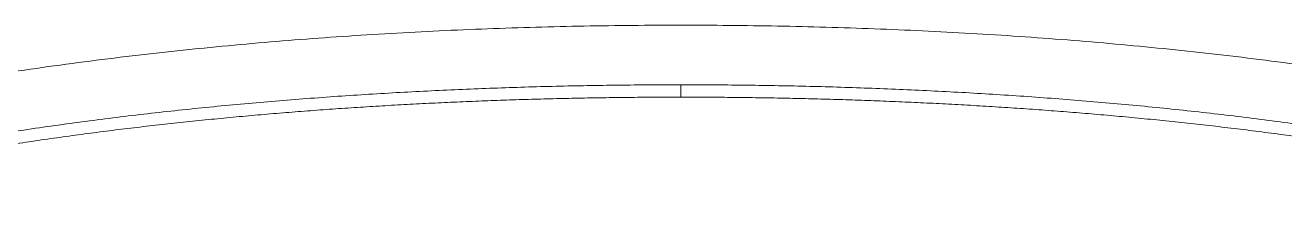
# Model space of a CAD drawing. Extents: x -1073 to 35213, y -1180 to 6950.
# Drawn here: x 19015 to 19083.8, y 2110.1 to 2120.2 of the extents above; entities that cross this region are included whole.
import ezdxf

# ---------------------------------------------------------------- set-up
doc = ezdxf.new("R2010")
doc.units = 0
doc.header["$LTSCALE"] = 25
doc.layers.get('0').update_dxf_attribs({"color": 9, "lineweight": 9})
doc.layers.add('04', color=9, linetype='Continuous', lineweight=9)

# ---------------------------------------------------------------- blocks, each defined once
blk = doc.blocks.new('p-araba-polo')
at = {"extrusion": (0, 0, -1)}
blk.add_line((1.71277, 0), (1.71441, 0), dxfattribs=at)
blk.add_line((1.71277, 0), (1.71441, 0))
for points, degree, knots in [([(1.71277, 0), (1.71281, 0.01136), (1.71288, 0.03409), (1.71352, 0.06818), (1.71454, 0.10225), (1.716, 0.13631), (1.71789, 0.17034), (1.72024, 0.20434), (1.72307, 0.2383), (1.7264, 0.27221), (1.73025, 0.30606), (1.73466, 0.33983), (1.73965, 0.37351), (1.74527, 0.40707), (1.75153, 0.44052), (1.7585, 0.4738), (1.76612, 0.50692), (1.77184, 0.52883), (1.77469, 0.53978)], 3, [0, 0, 0, 0, 0.0625, 0.125001, 0.187501, 0.250001, 0.312502, 0.375002, 0.437502, 0.500002, 0.562502, 0.625002, 0.687502, 0.750002, 0.812502, 0.875001, 0.937501, 1, 1, 1, 1]), ([(1.71977, 0.44619), (1.71811, 0.43757), (1.71478, 0.42032), (1.71029, 0.39434), (1.70615, 0.3683), (1.70236, 0.3422), (1.69891, 0.31604), (1.69579, 0.28984), (1.69298, 0.2636), (1.69047, 0.23733), (1.68825, 0.21103), (1.68631, 0.1847), (1.68465, 0.15835), (1.68326, 0.13198), (1.68214, 0.1056), (1.68127, 0.07921), (1.68066, 0.05281), (1.68028, 0.02641), (1.68023, 0.0088), (1.6802, 0)], 3, [0, 0, 0, 0, 0.058823, 0.117647, 0.17647, 0.235293, 0.294117, 0.35294, 0.411764, 0.470587, 0.529411, 0.588235, 0.647058, 0.705882, 0.764705, 0.823529, 0.882353, 0.941176, 1, 1, 1, 1]), ([(1.71977, -0.44619), (1.71811, -0.43757), (1.71478, -0.42032), (1.71029, -0.39434), (1.70615, -0.3683), (1.70236, -0.34219), (1.69891, -0.31604), (1.69579, -0.28984), (1.69298, -0.2636), (1.69047, -0.23733), (1.68825, -0.21103), (1.68631, -0.1847), (1.68465, -0.15835), (1.68326, -0.13198), (1.68214, -0.1056), (1.68127, -0.07921), (1.68066, -0.05281), (1.68028, -0.02641), (1.68023, -0.0088), (1.6802, 0)], 3, [0, 0, 0, 0, 0.058823, 0.117647, 0.17647, 0.235293, 0.294117, 0.35294, 0.411764, 0.470587, 0.529411, 0.588235, 0.647058, 0.705882, 0.764705, 0.823529, 0.882353, 0.941176, 1, 1, 1, 1]), ([(1.71277, 0), (1.71281, -0.01136), (1.71288, -0.03409), (1.71352, -0.06818), (1.71454, -0.10225), (1.716, -0.13631), (1.71789, -0.17034), (1.72024, -0.20434), (1.72307, -0.2383), (1.7264, -0.27221), (1.73025, -0.30606), (1.73466, -0.33983), (1.73965, -0.3735), (1.74527, -0.40707), (1.75153, -0.44051), (1.7585, -0.4738), (1.76612, -0.50692), (1.77184, -0.52883), (1.77469, -0.53978)], 3, [0, 0, 0, 0, 0.0625, 0.125001, 0.187501, 0.250001, 0.312502, 0.375002, 0.437502, 0.500002, 0.562502, 0.625002, 0.687502, 0.750002, 0.812502, 0.875001, 0.937501, 1, 1, 1, 1]), ([(1.71651, 0), (1.71651, 0), (1.71651, 0), (1.71651, 0), (1.71651, 0), (1.71651, 0), (1.71651, 0), (1.71651, 0), (1.71651, 0), (1.71651, 0), (1.71651, 0)], 5, [0, 0, 0, 0, 0, 0, 1, 1, 1, 1, 1, 1.000001, 1.000001, 1.000001, 1.000001, 1.000001, 1.000001]), ([(1.71651, 0), (1.71651, 0), (1.71651, 0), (1.71651, 0), (1.71651, 0), (1.71651, 0), (1.71651, 0)], 3, [0, 0, 0, 0, 1, 1, 1, 1.000001, 1.000001, 1.000001, 1.000001]), ([(1.71651, 0), (1.71651, 0), (1.71651, 0), (1.71651, 0), (1.71651, 0), (1.71651, 0), (1.71651, 0), (1.71651, 0), (1.71651, 0), (1.71651, 0), (1.71651, 0)], 5, [0, 0, 0, 0, 0, 0, 1, 1, 1, 1, 1, 1.000001, 1.000001, 1.000001, 1.000001, 1.000001, 1.000001]), ([(1.71651, 0), (1.71651, 0), (1.71651, 0), (1.71651, 0), (1.71651, 0), (1.71651, 0), (1.71651, 0)], 3, [0, 0, 0, 0, 1, 1, 1, 1.000001, 1.000001, 1.000001, 1.000001]), ([(1.71784, 0), (1.71784, 0), (1.71784, 0), (1.71784, 0), (1.71784, 0), (1.71784, 0), (1.71784, 0), (1.71784, 0), (1.71784, 0), (1.71784, 0), (1.71784, 0)], 5, [0, 0, 0, 0, 0, 0, 1, 1, 1, 1, 1, 1.000001, 1.000001, 1.000001, 1.000001, 1.000001, 1.000001]), ([(1.71784, 0), (1.71784, 0), (1.71784, 0), (1.71784, 0), (1.71784, 0), (1.71784, 0), (1.71784, 0), (1.71784, 0), (1.71784, 0), (1.71784, 0), (1.71784, 0)], 5, [0, 0, 0, 0, 0, 0, 1, 1, 1, 1, 1, 1.000001, 1.000001, 1.000001, 1.000001, 1.000001, 1.000001])]:
    blk.add_open_spline(points, degree=degree, knots=knots)
for points, degree in [([(1.78164, 0.53837), (1.75321, 0.43384), (1.73496, 0.32613), (1.72478, 0.21765), (1.71951, 0.10883), (1.71953, 0)], 5), ([(1.71441, 0), (1.71539, 0), (1.71615, 0), (1.71651, 0)], 3), ([(1.71441, 0), (1.71539, 0), (1.71615, 0), (1.71651, 0)], 3), ([(1.71953, 0), (1.71797, 0), (1.71642, 0), (1.71574, 0), (1.71636, 0), (1.71697, 0)], 5), ([(1.71953, 0), (1.71797, 0), (1.71642, 0), (1.71574, 0), (1.71636, 0), (1.71697, 0)], 5), ([(1.71651, 0), (1.71678, 0), (1.71704, 0), (1.71731, 0), (1.71757, 0), (1.71784, 0)], 5), ([(1.71651, 0), (1.71678, 0), (1.71704, 0), (1.71731, 0), (1.71757, 0), (1.71784, 0)], 5), ([(1.78164, -0.53837), (1.75321, -0.43384), (1.73496, -0.32612), (1.72478, -0.21765), (1.71951, -0.10883), (1.71953, 0)], 5)]:
    blk.add_open_spline(points, degree=degree)

msp = doc.modelspace()

# ---------------------------------------------------------------- block references
at = {"layer": '04', "xscale": -100, "yscale": 100, "zscale": 100, "rotation": 90}
msp.add_blockref('p-araba-polo', (19050.838, 2288.268), dxfattribs=at)

doc.saveas('drawing.dxf')
